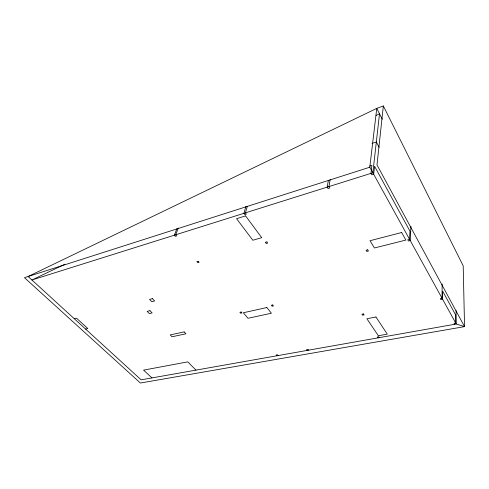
<?xml version="1.0" encoding="UTF-8"?>
<svg xmlns="http://www.w3.org/2000/svg" width="489" height="489" viewBox="0 0 489 489"><rect width="100%" height="100%" fill="white"/><g stroke="black" fill="none" stroke-linecap="round" stroke-linejoin="round"><path stroke-width="0.73" d="M442.129 284.011L442.05 298.253L440.344 298.596L440.931 299.659L442.637 299.323L442.679 291.181L455.607 314.904L455.699 323.015L454.036 323.308L454.587 324.305M410.943 226.346L410.228 240.551L408.431 241.004L407.74 239.757L409.544 239.304L409.959 231.169L374.562 166.236L373.669 174.249L371.774 174.842L370.962 173.375L371.884 165.374L369.739 166.064M383.339 105.972L376.988 164.915L464.55 326.621L140.398 383.028L24.45 277.679L369.794 167.214L376.762 108.381L383.339 105.972L463.199 265.851L464.55 326.621L456.249 324.005L141.138 379.831L28.105 276.505L376.762 108.381L382.276 119.23M330.191 179.426L328.932 186.59L329.788 187.984L328.027 188.534L327.165 187.146L328.357 180.484M247.293 206.395L245.417 212.849L246.346 214.103L244.824 214.579L243.901 213.326L245.918 206.413M178.265 228.082L175.734 234.763L176.7 235.906L175.374 236.321L174.408 235.178L176.835 228.785M64.951 264.188L31.913 279.989L372.856 172.776L379.513 113.79L376.072 115.441M372.031 143.424L376.334 141.963L379.171 147.336M74.304 318.736L76.498 318.174L87.788 328.529L85.599 329.06M151.945 377.918L143.577 370.118L187.776 361.866L195.961 370.118M276.817 355.796L276.126 354.977L277.361 354.757L278.058 355.576M307.3 350.393L306.627 349.549L307.929 349.317L308.608 350.161M377.954 337.881L377.337 336.964L378.81 336.701L379.427 337.618M369.794 167.214L456.249 324.005L456.09 310.546M245.582 215.881L236.578 218.687L252.825 240.24L261.713 237.685L245.582 215.881M198.179 261.267L196.865 261.633L197.77 262.697L199.084 262.33L198.179 261.267M266.841 241.902L265.344 242.324L266.205 243.485L267.697 243.07L266.841 241.902M401.665 232.519L370.02 240.71L374.415 247.99L405.864 240.068L401.665 232.519M152.409 298.645L149.555 299.384L151.761 301.682L154.616 300.955L152.409 298.645M367.722 249.83L366.041 250.252L366.774 251.444L368.455 251.022L367.722 249.83M149.964 310.686L147.177 311.371L149.341 313.577L152.122 312.899L149.964 310.686M241.169 312.019L239.891 312.306L240.68 313.229L241.951 312.948L241.169 312.019M272.703 304.965L271.352 305.27L272.122 306.23L273.473 305.931L272.703 304.965M266.841 307.532L243.32 312.764L247.984 318.284L271.419 313.217L266.841 307.532M184.151 331.89L170.227 334.91L172.049 336.768L185.954 333.785L184.151 331.89M363.425 313.926L361.921 314.225L362.581 315.203L364.085 314.904L363.425 313.926M375.949 316.994L366.878 318.761L378.352 335.747L387.282 334.152L375.949 316.994"/></g></svg>
